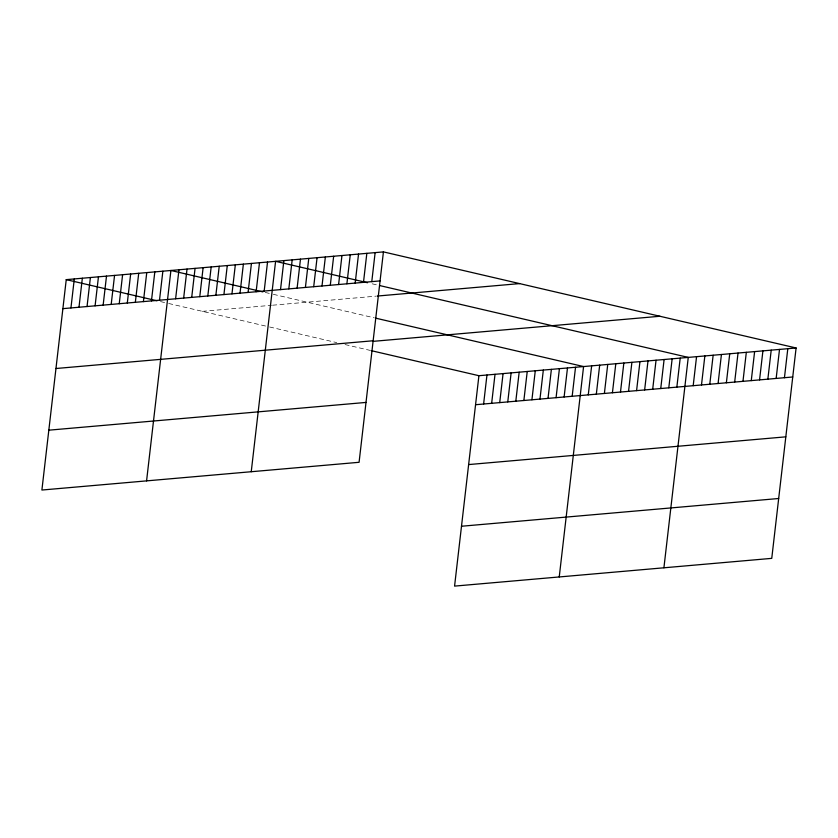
<?xml version="1.0" encoding="UTF-8"?>
<svg xmlns="http://www.w3.org/2000/svg" width="838" height="838" viewBox="0 0 838 838"><rect width="100%" height="100%" fill="white"/><g stroke="black" fill="none" stroke-linecap="round" stroke-linejoin="round"><path stroke-width="0.63" stroke-dasharray="4.19 3.14" d="M202.429 311.338L271.439 305.304M272.591 305.21L376.115 296.149M372.198 283.82L378.011 285.171M265.196 292.431L272.182 294.054M273.345 294.327L374.251 317.822M160.519 301.586L167.506 303.209M168.668 303.482L267.186 326.422M269.585 326.977L336.74 342.616M345.057 344.554L370.668 350.514"/><path stroke-width="1.26" d="M383.427 251.892L66.244 279.641L41.9 490.031L359.083 462.293L383.427 251.892L796.1 347.969L771.756 558.359L454.573 586.108L478.917 375.707L796.1 347.969M70.937 307.944L74.299 278.939M78.992 307.242L82.344 278.226M87.037 306.54L90.399 277.525M95.092 305.828L98.455 276.823M103.147 305.126L106.499 276.121M111.192 304.424L114.555 275.409M119.247 303.723L122.61 274.707M127.303 303.021L130.655 274.005M135.347 302.309L138.71 273.303M143.403 301.607L146.755 272.601M151.458 300.905L154.81 271.889M159.503 300.203L162.865 271.187M146.577 480.876L170.91 270.485L262.87 291.886M175.613 298.789L178.965 269.784M183.658 298.087L187.021 269.071M191.713 297.385L195.065 268.37M199.769 296.673L203.121 267.668M207.814 295.971L211.176 266.966M215.869 295.269L219.221 266.254M223.924 294.567L227.276 265.552M231.969 293.866L235.331 264.85M240.024 293.153L243.376 264.148M248.079 292.452L251.431 263.446M256.124 291.75L259.487 262.734M264.18 291.048L267.532 262.032M251.243 471.721L275.587 261.33L367.536 282.731M280.521 289.613L283.883 260.608M288.817 288.89L292.179 259.874M297.113 288.167L300.475 259.152M305.409 287.434L308.772 258.429M313.705 286.711L317.068 257.706M322.002 285.988L325.364 256.973M330.298 285.266L333.66 256.25M338.594 284.532L341.956 255.527M346.89 283.81L350.253 254.794M355.186 283.087L358.538 254.071M363.483 282.354L366.835 253.348M371.779 281.631L375.131 252.626M483.61 404.021L486.962 375.005M491.655 403.319L495.017 374.303M499.71 402.607L503.072 373.601M507.765 401.905L511.117 372.9M515.81 401.203L519.172 372.187M523.865 400.501L527.228 371.485M531.921 399.789L535.273 370.784M539.965 399.087L543.328 370.082M548.021 398.385L551.383 369.369M556.076 397.683L559.428 368.668M564.121 396.971L567.483 367.966M572.176 396.269L575.528 367.264M559.239 576.953L583.583 366.552L375.455 318.105M588.276 394.866L591.638 365.85M596.331 394.164L599.683 365.148M604.387 393.451L607.739 364.446M612.431 392.75L615.794 363.744M620.487 392.048L623.839 363.032M628.542 391.346L631.894 362.33M636.587 390.634L639.949 361.628M644.642 389.932L647.994 360.927M652.697 389.23L656.049 360.214M660.742 388.528L664.105 359.512M668.797 387.816L672.149 358.811M676.853 387.114L680.205 358.109M663.916 567.797L688.26 357.397L380.337 285.716M693.194 385.69L696.556 356.674M701.49 384.956L704.852 355.951M709.786 384.233L713.148 355.228M718.082 383.511L721.434 354.495M726.378 382.788L729.73 353.772M734.675 382.055L738.027 353.049M742.971 381.332L746.323 352.327M751.267 380.609L754.619 351.593M759.563 379.886L762.915 350.871M767.859 379.153L771.211 350.148M776.156 378.43L779.508 349.425M784.452 377.708L787.804 348.692M62.881 308.646L380.075 280.908M377.257 296.055L519.612 283.6M55.957 368.511L373.151 340.762M372.638 341.391L659.915 316.261M48.824 430.177L366.017 402.429M475.555 404.723L792.748 376.985M468.631 464.577L785.814 436.839M461.497 526.243L778.68 498.505M66.244 279.641L157.031 300.779M371.831 350.787L478.917 375.707"/></g></svg>
